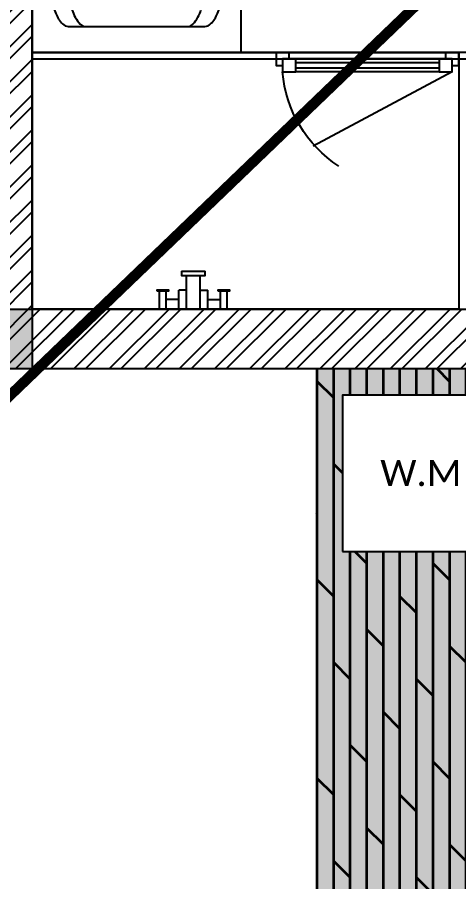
# Model space of a CAD drawing. Header units: millimetres. Extents: x -176651 to 424033, y -469666 to 486614.
# Drawn here: x 184289 to 185982, y 156677 to 159995 of the extents above; entities that cross this region are included whole.
import ezdxf

# ---------------------------------------------------------------- set-up
doc = ezdxf.new("R2010")
doc.units = ezdxf.units.MM
doc.set_wipeout_variables(frame=1)
for name, pattern in [('1625_East Villa$0$DASHDOT', [1, 0.5, -0.25, 0, -0.25]), ('1625_East Villa$0$HIDDEN', [0]), ('1625E_Roof Plan$0$DASHED', [0.75, 0.5, -0.25])]:
    doc.linetypes.add(name, pattern=pattern)
for name, color, linetype in [('1625_East Villa$0$ad-Furniture', 8, 'Continuous'), ('1625_East Villa$0$ad-Glass Sectionline', 8, 'Continuous'), ('1625_East Villa$0$ad-Toilet fixtures', 8, 'Continuous'), ('1625_East Villa$0$ad-Verandah', 8, 'Continuous'), ('1625_East Villa$0$ad-Wall', 8, 'Continuous'), ('1625_East Villa$0$ad-Wall hatch', 8, 'Continuous'), ('1625E_Columns$0$ad-Column', 8, 'Continuous'), ('1625E_Columns$0$ad-Column Hatch', 8, 'Continuous'), ('1625E_Roof Plan$0$ad-Primary Roof', 8, 'Continuous'), ('ad-Plinth', 8, 'Continuous'), ('ad-Verandah', 33, 'Continuous')]:
    doc.layers.add(name, color=color, linetype=linetype)
doc.layers.add('1625_East Villa$0$ad-Landscape', color=8, linetype='Continuous', lineweight=35)
doc.styles.add('1625_East Villa$0$Standard', font='calibril.ttf')

# ---------------------------------------------------------------- blocks, each defined once
blk = doc.blocks.new('A$C92fa9908')
at = {"layer": 'ad-Plinth', "ltscale": 5}
blk.add_lwpolyline([(0, 13620), (12120, 13620), (12120, 0), (0, 0), (0, 4745), (2830, 4745), (2830, 8645), (0, 8645)], close=True, dxfattribs=at)
at = {"layer": 'ad-Verandah', "lineweight": 9}
blk.add_lwpolyline([(13650, 4745), (12120, 4745), (12120, 0), (6200, 0), (6200, -2045), (13650, -2045)], close=True, dxfattribs=at)
blk = doc.blocks.new('zw$C194')
at = {"layer": 'ad-Plinth', "ltscale": 5}
blk.add_blockref('A$C92fa9908', (-12602.2, -270113.9), dxfattribs=at)
blk = doc.blocks.new('1625_East Villa$0$3BHK+_A$0$ad_Shower')
for p, q in [((0, 130, 0), (-69.5, 130, 0)), ((0, 103.8, 0), (-69.5, 103.8, 0)), ((-36.4, 55.7, 0), (-36.4, 103.8, 0)), ((0, -130), (0, 130)), ((-145.8, -45.6), (-145.8, 45.6)), ((0, 55.7, 0), (-72.9, 55.7, 0)), ((-72.9, 26.2, 0), (-72.9, 55.7, 0)), ((0, 26.2, 0), (-128.2, 26.2, 0)), ((0, -26.2, 0), (-128.2, -26.2, 0)), ((-72.9, -26.2, 0), (-72.9, -56.1, 0)), ((0, -56.1, 0), (-72.9, -56.1, 0)), ((-36.4, -56.1, 0), (-36.4, -103.8, 0)), ((0, -103.8, 0), (-69.5, -103.8, 0)), ((0, -130, 0), (-69.5, -130, 0))]:
    blk.add_line(p, q)
blk.add_lwpolyline([(-69.5, 94.1), (-69.5, 139.7), (-72.9, 139.7), (-72.9, 94.1)], close=True)
at = {"elevation": 0}
blk.add_lwpolyline([(-145.8, -45.6), (-128.2, -45.6), (-128.2, 45.6), (-145.8, 45.6)], dxfattribs=at)
blk.add_lwpolyline([(-69.5, -139.7), (-69.5, -94.1), (-72.9, -94.1), (-72.9, -139.7)], close=True, dxfattribs=at)
blk = doc.blocks.new('1625_East Villa$0$$ZCDB_AUDIT_GENERATED_C85C')
at = {"color": 8}
for points in [[(675, 75), (141.8, 359.5)], [(625, 75), (75, 75)], [(50, 25), (50, 0), (0, 0), (0, 50), (25, 50)], [(675, 50), (700, 50), (700, 0), (650, 0), (650, 25)], [(700, 0), (0, 0)], [(625, 25), (75, 25)]]:
    blk.add_lwpolyline(points, dxfattribs=at)
for points in [[(75, 25), (25, 25), (25, 75), (75, 75)], [(675, 25), (625, 25), (625, 75), (675, 75)]]:
    blk.add_lwpolyline(points, close=True, dxfattribs=at)
at = {"color": 140}
for points in [[(625, 60), (75, 60)], [(625, 40), (75, 40)]]:
    blk.add_lwpolyline(points, dxfattribs=at)
at = {"color": 8, "linetype": '1625_East Villa$0$HIDDEN'}
blk.add_arc((497.1, 38.3), 473.6, 122.8151, 175.5591, dxfattribs=at)
blk = doc.blocks.new('*U177')
blk.add_blockref('1625_East Villa$0$$ZCDB_AUDIT_GENERATED_C85C', (0, 0))
blk = doc.blocks.new('1625_East Villa$0$zw$989B')
at = {"color": 0}
for p, q in [((100, 749), (370, 749)), ((220, 730), (1530, 730)), ((380, 730), (370, 749)), ((540, 730), (680, 662)), ((70, 81), (70, 719)), ((680, 662), (1530, 662)), ((1700, 138), (1700, 662)), ((87, 171), (87, 629)), ((120, 630), (120, 170)), ((680, 138), (540, 70)), ((680, 138), (1530, 138)), ((220, 70), (1530, 70)), ((370, 51), (380, 70)), ((100, 51), (370, 51))]:
    blk.add_line(p, q, dxfattribs=at)
at = {"color": 0, "linetype": '1625_East Villa$0$DASHDOT'}
for p, q in [((1565, 465), (1565, 335)), ((1500, 400), (1630, 400))]:
    blk.add_line(p, q, dxfattribs=at)
at = {"color": 0}
blk.add_lwpolyline([(0, 0), (0, 800), (1800, 800), (1800, 0)], close=True, dxfattribs=at)
for radius in [31.294, 21.294]:
    blk.add_circle((1565, 400), radius, dxfattribs=at)
for centre, radius, start, end in [((100, 719), 30, 90, 180), ((207, 629), 120, 90, 180), ((220, 630), 100, 90, 180), ((1530, 305.926), 424.074, 80.592388, 90), ((1559.313, 482.846), 244.743, 68.198591, 80.592388), ((1603.673, 593.747), 125.298, 46.000099, 68.198591), ((1669.585, 662), 30.415, 0, 46.000099), ((1530, 237.926), 424.074, 80.592388, 90), ((1559.313, 414.846), 244.743, 68.198591, 80.592388), ((1603.673, 525.747), 125.298, 53.421211, 68.198591), ((1657.445, 586.304), 45.184, 19.644745, 62.452929), ((207, 171), 120, 180, 270), ((220, 170), 100, 180, 270), ((1603.673, 274.254), 125.298, 291.801409, 306.578789), ((1657.445, 213.696), 45.184, 297.547071, 340.355255), ((1530, 562.074), 424.074, 270, 279.407612), ((1559.313, 385.155), 244.743, 279.407612, 291.801409), ((1669.585, 138), 30.415, 313.999901, 0), ((1603.673, 206.254), 125.298, 291.801409, 313.999901), ((100, 81), 30, 180, 270), ((1530, 494.074), 424.074, 270, 279.407612), ((1559.313, 317.155), 244.743, 279.407612, 291.801409)]:
    blk.add_arc(centre, radius, start, end, dxfattribs=at)
blk = doc.blocks.new('1625_East Villa$0$zw$3FE3')
blk.add_wipeout([(-300, -300), (-300, 300), (300, 300), (300, -300)])
at = {"layer": '1625_East Villa$0$ad-Furniture'}
blk.add_lwpolyline([(-300, -300), (300, -300), (300, 300), (-300, 300)], close=True, dxfattribs=at)
at = {"layer": '1625_East Villa$0$ad-Furniture', "insert": (0, 0), "char_height": 100, "width": 393.189, "attachment_point": 5, "style": '1625_East Villa$0$Standard', "bg_fill": 2}
blk.add_mtext('\\pxqc;W.M', dxfattribs=at)
blk = doc.blocks.new('1625_East Villa$0$zw$D46D')
at = {"layer": '1625_East Villa$0$ad-Glass Sectionline'}
blk.add_lwpolyline([(8310, 1215), (5110, 1215), (5110, 1190), (8310, 1190)], close=True, dxfattribs=at)
at = {"layer": '1625_East Villa$0$ad-Toilet fixtures'}
blk.add_lwpolyline([(6745, 230), (5110, 230), (5110, 1215), (6745, 1215)], close=True, dxfattribs=at)
at = {"xscale": -1, "rotation": 180}
blk.add_blockref('*U177', (6045, 1215), dxfattribs=at)
at = {"layer": '1625_East Villa$0$ad-Furniture'}
blk.add_blockref('1625_East Villa$0$zw$3FE3', (6600, -400), dxfattribs=at)
at = {"layer": '1625_East Villa$0$ad-Toilet fixtures', "rotation": 270}
for name, p in [('1625_East Villa$0$zw$989B', (5110, 3015)), ('1625_East Villa$0$3BHK+_A$0$ad_Shower', (5727.5, 230))]:
    blk.add_blockref(name, p, dxfattribs=at)
blk = doc.blocks.new('1625_East Villa$0$zw$42B5')
at = {"layer": '1625_East Villa$0$ad-Wall hatch', "transparency": 33554610}
h = blk.add_hatch(dxfattribs=at)
h.set_pattern_fill('ANSI32', color=256, scale=10)
h.set_pattern_definition([(45, (-1040635.14, 674820.02), (-67.351921, 67.351921), []), (45, (-1040590.24, 674820.02), (-67.351921, 67.351921), [])])
h.paths.add_polyline_path([(12120, 13620), (12120, 10220), (11890, 10220), (11890, 13390), (7240, 13390), (7240, 8645), (4245, 8645), (4245, 8875), (4445, 8875), (4445, 9370), (4560, 9370), (4560, 8760), (7010, 8760), (7010, 10500), (6360, 10500), (6360, 10615), (7010, 10615), (7010, 13390), (4560, 13390), (4560, 10615), (5560, 10615), (5560, 10500), (4445, 10500), (4445, 13390), (230, 13390), (230, 8875), (3345, 8875), (3345, 8645), (3060, 8645), (3060, 4745), (3345, 4745), (3345, 4515), (230, 4515), (230, 230), (4995, 230), (4995, 3130), (6060, 3130), (6060, 3015), (5110, 3015), (5110, 230), (8310, 230), (8310, 3015), (6860, 3015), (6860, 3130), (8310, 3130), (8310, 4630), (5110, 4630), (5110, 3930), (4995, 3930), (4995, 4515), (4245, 4515), (4245, 4745), (8540, 4745), (8540, 230), (9240, 230), (9240, 0), (0, 0), (0, 4745), (2830, 4745), (2830, 8645), (0, 8645), (0, 13620)])
at = {"layer": '1625_East Villa$0$ad-Wall'}
for points in [[(4995, 3130), (6060, 3130), (6060, 3015), (5110, 3015), (5110, 230), (8310, 230), (8310, 3015), (6860, 3015), (6860, 3130), (8310, 3130), (8310, 4630), (5110, 4630), (5110, 3930), (4995, 3930)], [(8540, 4745), (8540, 230), (9240, 230), (9240, 0), (0, 0)]]:
    blk.add_lwpolyline(points, dxfattribs=at)
blk = doc.blocks.new('1625_East Villa$0$zw$959F')
at = {"transparency": 33554559}
h = blk.add_hatch(color=43, dxfattribs=at)
h.dxf.hatch_style = 1
h.paths.add_polyline_path([(1530, -8875), (0, -8875), (0, -13620), (-5920, -13620), (-5920, -15665), (1530, -15665)])
at = {"layer": '1625_East Villa$0$ad-Landscape', "transparency": 33554687}
h = blk.add_hatch(dxfattribs=at)
h.set_pattern_fill('DOLMIT', color=44, scale=10, angle=90)
h.set_pattern_definition([(90, (-1096435.54, 661200.024), (-63.5, 5e-14), []), (135, (-1096435.54, 661200.02), (-126.999913, -126.999913), [89.80256, -179.605122])])
h.paths.add_polyline_path([(1530, -8875), (0, -8875), (0, -13620), (-5920, -13620), (-5920, -15665), (1530, -15665)])
at = {"layer": '1625_East Villa$0$ad-Verandah', "lineweight": 9}
blk.add_lwpolyline([(1530, -8875), (0, -8875), (0, -13620), (-5920, -13620), (-5920, -15665), (1530, -15665)], close=True, dxfattribs=at)
blk = doc.blocks.new('1625E_Roof Plan')
at = {"layer": '1625E_Roof Plan$0$ad-Primary Roof', "linetype": '1625E_Roof Plan$0$DASHED', "ltscale": 2, "const_width": 40}
blk.add_lwpolyline([(12570, -2645), (2380, -2645), (7475, 2255)], close=True, dxfattribs=at)
blk = doc.blocks.new('1625E_Columns$0$zw$6AA0')
at = {"layer": '1625E_Columns$0$ad-Column Hatch', "transparency": 33554687}
h = blk.add_hatch(color=256, dxfattribs=at)
h.dxf.hatch_style = 1
h.paths.add_polyline_path([(0, -230), (380, -230), (380, 0), (0, 0)])
at = {"layer": '1625E_Columns$0$ad-Column'}
blk.add_lwpolyline([(0, -230), (380, -230), (380, 0), (0, 0)], close=True, dxfattribs=at)
blk = doc.blocks.new('1625E_Columns')
at = {"layer": '1625E_Columns$0$ad-Column', "xscale": -1, "rotation": 180}
blk.add_blockref('1625E_Columns$0$zw$6AA0', (4730, 0), dxfattribs=at)
blk = doc.blocks.new('1625_East Villa')
at = {"layer": '1625_East Villa$0$ad-Verandah'}
blk.add_blockref('1625_East Villa$0$zw$959F', (12120, 13620), dxfattribs=at)
at = {"layer": '1625_East Villa$0$ad-Furniture'}
blk.add_blockref('1625_East Villa$0$zw$D46D', (0, 0), dxfattribs=at)
at = {"layer": '1625_East Villa$0$ad-Wall'}
blk.add_blockref('1625_East Villa$0$zw$42B5', (0, 0), dxfattribs=at)
for name in ['1625E_Roof Plan', '1625E_Columns']:
    blk.add_blockref(name, (0, 0))
blk = doc.blocks.new("All Plot's Villa Plans")
at = {"ltscale": 5}
blk.add_blockref('1625_East Villa', (179236.6, 158644.9), dxfattribs=at)

msp = doc.modelspace()

# ---------------------------------------------------------------- block references
at = {"ltscale": 5}
msp.add_blockref("All Plot's Villa Plans", (0, 0), dxfattribs=at)

# ---------------------------------------------------------------- next in the draw order: block references
msp.add_blockref('zw$C194', (191838.8, 428758.8), dxfattribs=at)

doc.saveas('drawing.dxf')
